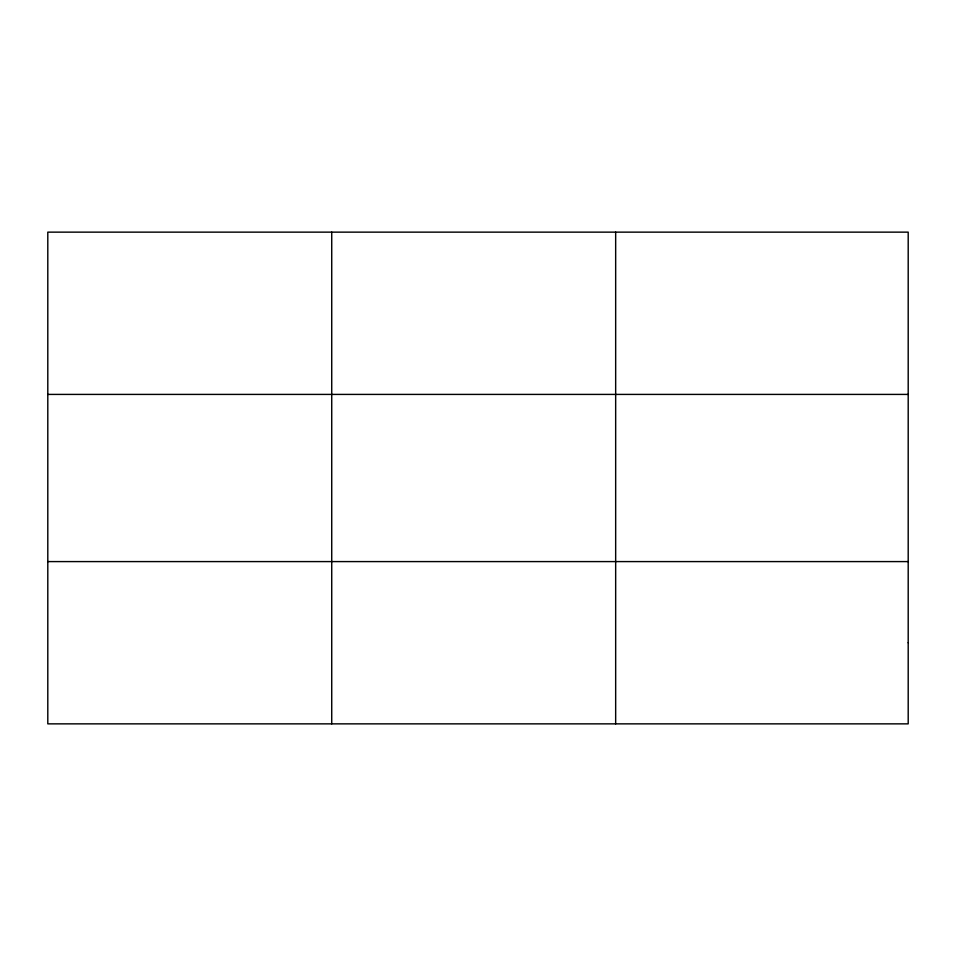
<?xml version="1.0" encoding="UTF-8"?>
<svg xmlns="http://www.w3.org/2000/svg" width="956" height="956" viewBox="0 0 956 956"><rect width="100%" height="100%" fill="white"/><g stroke="black" fill="none" stroke-linecap="round" stroke-linejoin="round"><path stroke-width="1.43" d="M331.732 723.859L331.732 232.141M615.664 723.859L615.664 232.141M47.8 394.41L908.2 394.41M47.8 561.59L908.2 561.59M908.2 642.731L908.2 723.859L47.8 723.859L47.8 232.141L908.2 232.141L908.2 642.731"/></g></svg>
